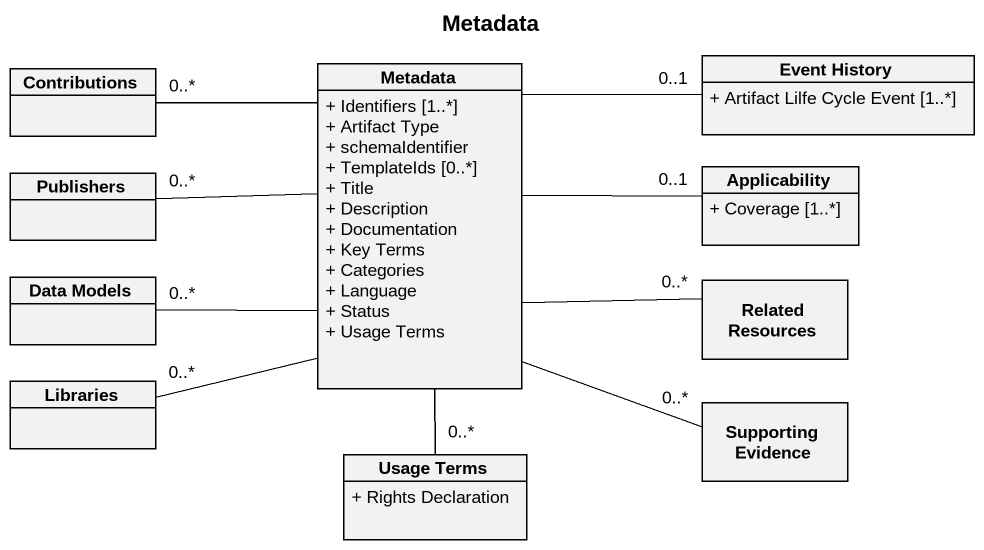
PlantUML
@startuml
title Metadata
hide circle
hide empty members
skinparam classAttributeIconSize 0
class Contributions
class Metadata {
  + Identifiers [1..*]
  + Artifact Type
  + schemaIdentifier
  + TemplateIds [0..*]
  + Title
  + Description
  + Documentation
  + Key Terms
  + Categories
  + Language
  + Status
  + Usage Terms
}
class "Event History" as Event_History {
  + Artifact Lilfe Cycle Event [1..*]
}
class Publishers
class Applicability {
  + Coverage [1..*]
}
class "Data Models" as Data_Models
class "Related Resources" as Related_Resources
class Libraries
class "Supporting Evidence" as Supporting_Evidence
class "Usage Terms" as Usage_Terms {
  + Rights Declaration
}
Metadata -left- "0..*" Contributions
Metadata -right- "0..1" Event_History
Metadata -left- "0..*" Publishers
Metadata -right- "0..1" Applicability
Metadata -left- "0..*" Data_Models
Metadata -left- "0..*" Libraries
Metadata -- "0..*" Supporting_Evidence
Related_Resources "0..*" -left- Metadata
Usage_Terms "0..*" -up- Metadata
@enduml
